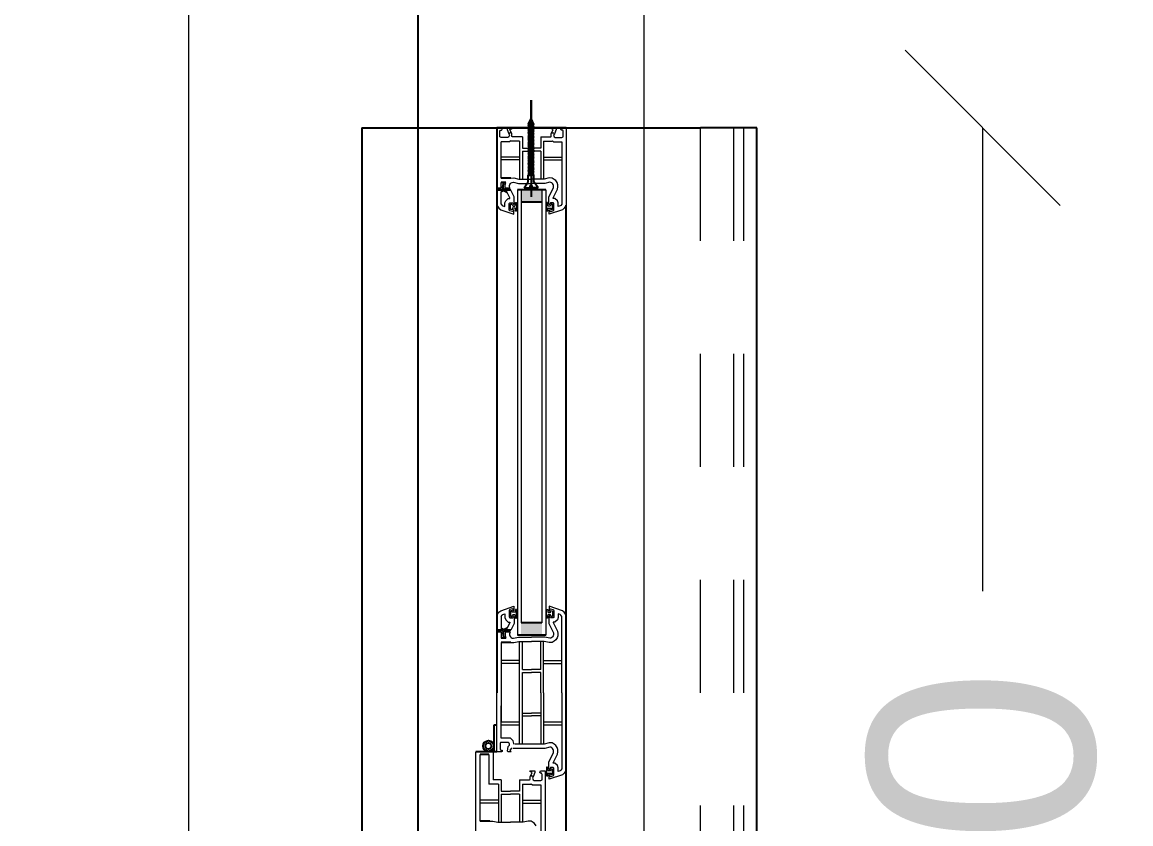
# Model space of a CAD drawing. Header units: metres. Extents: x -355 to 973, y -73 to 238.
# Drawn here: x -271.646 to -270.664, y 101.083 to 101.793 of the extents above; entities that cross this region are included whole.
import ezdxf

# ---------------------------------------------------------------- set-up
doc = ezdxf.new("R2010")
doc.units = ezdxf.units.M
doc.header["$LTSCALE"] = 3
doc.header["$MEASUREMENT"] = 0
for name, pattern in [('1', [30, 6, 6, 6, 6, 6]), ('202$0$HIDDEN', [0.375, 0.25, -0.125]), ('DASHED2', [0.375, 0.25, -0.125])]:
    doc.linetypes.add(name, pattern=pattern)
doc.layers.add('01B', color=10, linetype='Continuous')
doc.layers.add('5', color=2, linetype='Continuous')
doc.layers.add('05', color=21, linetype='Continuous', lineweight=5)
doc.layers.add('15', color=63, linetype='DASHED2', lineweight=15)
doc.styles.get("Standard").update_dxf_attribs({"font": 'arial.ttf'})
doc.dimstyles.new('ahmad', dxfattribs={"dimtxt": 0.2, "dimasz": 0.1375, "dimexe": 0, "dimexo": 0.0625, "dimgap": 0.09, "dimtad": 0, "dimzin": 0, "dimdsep": 46, "dimtxsty": 'Standard', "dimblk": 'OBLIQUE', "dimcen": 0.09, "dimclrd": 245, "dimclrt": 61, "dimadec": 0, "dimazin": 0, "dimtfac": 1, "dimtofl": 0, "dimtmove": 0, "dimatfit": 3, "dimldrblk": 'OBLIQUE', "dimfxl": 0, "dimfxlon": 1, "dimtolj": 1, "dimtzin": 0, "dimlwd": 13, "dimarcsym": 0})

# ---------------------------------------------------------------- blocks, each defined once
blk = doc.blocks.new('_Oblique')
at = {"color": 0, "linetype": 'ByBlock', "lineweight": -2}
blk.add_line((-0.5, -0.5), (0.5, 0.5), dxfattribs=at)
blk = doc.blocks.new('*D582')
at = {"color": 245, "lineweight": 13, "transparency": 16777216}
for p, q in [((-271.49791, 109.68613), (-271.49791, 104.40383)), ((-271.49791, 98.28613), (-271.49791, 103.56844))]:
    blk.add_line(p, q, dxfattribs=at)
at = {"layer": 'Defpoints', "color": 0, "transparency": 16777216}
for p in [(-271.29487, 109.68613), (-271.49791, 98.28613), (-271.29791, 98.28613)]:
    blk.add_point(p, dxfattribs=at)
at = {"color": 245, "lineweight": 13, "transparency": 16777216, "xscale": 0.1375, "yscale": 0.1375, "zscale": 0.1375}
for p, rotation in [((-271.49791, 109.68613), 90), ((-271.49791, 98.28613), 270)]:
    blk.add_blockref('_Oblique', p, dxfattribs=dict(at, rotation=rotation))
at = {"color": 61, "transparency": 16777216, "insert": (-271.49791, 103.98613), "char_height": 0.2, "attachment_point": 5, "rotation": 90}
blk.add_mtext('\\A1;11.40', dxfattribs=at)
blk = doc.blocks.new('DSSSS')
at = {"layer": '05'}
for p, q in [((152.76042, -221.38644), (152.76042, -221.38719)), ((152.76042, -221.38719), (152.76643, -221.38719)), ((152.76643, -221.38719), (152.76643, -221.38631))]:
    blk.add_line(p, q, dxfattribs=at)
blk.add_lwpolyline([(152.76643, -221.38631), (152.76455, -221.38631), (152.76455, -221.38402), (152.76573, -221.38402), (152.76544, -221.383), (152.76167, -221.383), (152.76167, -221.38381), (152.76226, -221.38407), (152.76299, -221.38465), (152.76299, -221.38592), (152.76191, -221.38644), (152.76042, -221.38644)], dxfattribs=at)
blk = doc.blocks.new('ddd')
at = {"layer": '01B'}
for points in [[(1655.82934, 1003.87048), (1655.81845, 1003.87048), (1655.81845, 1003.88895), (1655.82934, 1003.88895)], [(1656.20185, 1003.87048), (1656.21274, 1003.87048), (1656.21274, 1003.88895), (1656.20185, 1003.88895)]]:
    blk.add_hatch(color=143, dxfattribs=at).paths.add_polyline_path(points)
at = {"layer": '01B', "color": 32}
for p, q in [((1655.76366, 1004.07934), (1655.76366, 1004.02934)), ((1655.76366, 1003.72933), (1655.76366, 1004.02933))]:
    blk.add_line(p, q, dxfattribs=at)
at = {"layer": '01B', "color": 143}
for p, q in [((1655.76366, 1003.91038), (1655.76366, 1003.84905)), ((1657.19509, 1003.91038), (1655.83223, 1003.91038)), ((1655.81675, 1003.88545), (1655.81144, 1003.88187)), ((1655.81675, 1003.88545), (1655.81675, 1003.88026)), ((1655.81845, 1003.89228), (1655.81845, 1003.86716)), ((1655.82934, 1003.88895), (1655.82934, 1003.87048)), ((1656.20185, 1003.88895), (1656.20185, 1003.87048)), ((1656.21274, 1003.89228), (1656.21274, 1003.86716)), ((1655.78018, 1003.87933), (1655.73932, 1003.87933)), ((1655.73932, 1003.87933), (1655.82468, 1003.87933)), ((1655.76084, 1003.88187), (1655.75548, 1003.87933)), ((1655.76084, 1003.87679), (1655.75548, 1003.87933)), ((1655.76084, 1003.88187), (1655.75871, 1003.87933)), ((1655.76084, 1003.87679), (1655.75871, 1003.87933)), ((1655.76209, 1003.88187), (1655.75996, 1003.87933)), ((1655.76209, 1003.87679), (1655.75996, 1003.87933)), ((1655.76084, 1003.88187), (1655.76157, 1003.88126)), ((1655.76084, 1003.87679), (1655.76157, 1003.87741)), ((1655.76333, 1003.88187), (1655.7612, 1003.87933)), ((1655.76333, 1003.87679), (1655.7612, 1003.87933)), ((1655.76209, 1003.88187), (1655.76282, 1003.88126)), ((1655.76209, 1003.87679), (1655.76282, 1003.87741)), ((1655.76458, 1003.88187), (1655.76245, 1003.87933)), ((1655.76458, 1003.87679), (1655.76245, 1003.87933)), ((1655.76333, 1003.88187), (1655.76406, 1003.88126)), ((1655.76333, 1003.87679), (1655.76406, 1003.87741)), ((1655.76582, 1003.88187), (1655.7637, 1003.87933)), ((1655.76582, 1003.87679), (1655.7637, 1003.87933)), ((1655.76458, 1003.88187), (1655.76531, 1003.88126)), ((1655.76458, 1003.87679), (1655.76531, 1003.87741)), ((1655.76707, 1003.88187), (1655.76494, 1003.87933)), ((1655.76707, 1003.87679), (1655.76494, 1003.87933)), ((1655.76582, 1003.88187), (1655.76656, 1003.88126)), ((1655.76582, 1003.87679), (1655.76656, 1003.87741)), ((1655.76831, 1003.88187), (1655.76619, 1003.87933)), ((1655.76831, 1003.87679), (1655.76619, 1003.87933)), ((1655.76707, 1003.88187), (1655.7678, 1003.88126)), ((1655.76707, 1003.87679), (1655.7678, 1003.87741)), ((1655.76956, 1003.88187), (1655.76743, 1003.87933)), ((1655.76956, 1003.87679), (1655.76743, 1003.87933)), ((1655.76831, 1003.88187), (1655.76905, 1003.88126)), ((1655.76831, 1003.87679), (1655.76905, 1003.87741)), ((1655.77081, 1003.88187), (1655.76868, 1003.87933)), ((1655.77081, 1003.87679), (1655.76868, 1003.87933)), ((1655.76956, 1003.88187), (1655.77029, 1003.88126)), ((1655.76956, 1003.87679), (1655.77029, 1003.87741)), ((1655.77205, 1003.88187), (1655.76992, 1003.87933)), ((1655.77205, 1003.87679), (1655.76992, 1003.87933)), ((1655.77081, 1003.88187), (1655.77154, 1003.88126)), ((1655.77081, 1003.87679), (1655.77154, 1003.87741)), ((1655.7733, 1003.88187), (1655.77117, 1003.87933)), ((1655.7733, 1003.87679), (1655.77117, 1003.87933)), ((1655.77205, 1003.88187), (1655.77278, 1003.88126)), ((1655.77205, 1003.87679), (1655.77278, 1003.87741)), ((1655.77454, 1003.88187), (1655.77241, 1003.87933)), ((1655.77454, 1003.87679), (1655.77241, 1003.87933)), ((1655.7733, 1003.88187), (1655.77403, 1003.88126)), ((1655.7733, 1003.87679), (1655.77403, 1003.87741)), ((1655.77579, 1003.88187), (1655.77366, 1003.87933)), ((1655.77579, 1003.87679), (1655.77366, 1003.87933)), ((1655.77454, 1003.88187), (1655.77527, 1003.88126)), ((1655.77454, 1003.87679), (1655.77527, 1003.87741)), ((1655.77703, 1003.88187), (1655.77491, 1003.87933)), ((1655.77703, 1003.87679), (1655.77491, 1003.87933)), ((1655.77579, 1003.88187), (1655.77652, 1003.88126)), ((1655.77579, 1003.87679), (1655.77652, 1003.87741)), ((1655.77828, 1003.88187), (1655.77615, 1003.87933)), ((1655.77828, 1003.87679), (1655.77615, 1003.87933)), ((1655.77703, 1003.88187), (1655.77777, 1003.88126)), ((1655.77703, 1003.87679), (1655.77777, 1003.87741)), ((1655.77953, 1003.88187), (1655.7774, 1003.87933)), ((1655.77953, 1003.87679), (1655.7774, 1003.87933)), ((1655.77828, 1003.88187), (1655.77901, 1003.88126)), ((1655.77828, 1003.87679), (1655.77901, 1003.87741)), ((1655.78077, 1003.88187), (1655.77864, 1003.87933)), ((1655.78077, 1003.87679), (1655.77864, 1003.87933)), ((1655.77953, 1003.88187), (1655.78026, 1003.88126)), ((1655.77953, 1003.87679), (1655.78026, 1003.87741)), ((1655.78202, 1003.88187), (1655.77989, 1003.87933)), ((1655.78202, 1003.87679), (1655.77989, 1003.87933)), ((1655.78077, 1003.88187), (1655.7815, 1003.88126)), ((1655.78077, 1003.87679), (1655.7815, 1003.87741)), ((1655.78326, 1003.88187), (1655.78113, 1003.87933)), ((1655.78326, 1003.87679), (1655.78113, 1003.87933)), ((1655.78202, 1003.88187), (1655.78275, 1003.88126)), ((1655.78202, 1003.87679), (1655.78275, 1003.87741)), ((1655.78451, 1003.88187), (1655.78238, 1003.87933)), ((1655.78451, 1003.87679), (1655.78238, 1003.87933)), ((1655.78326, 1003.88187), (1655.78399, 1003.88126)), ((1655.78326, 1003.87679), (1655.78399, 1003.87741)), ((1655.78575, 1003.88187), (1655.78363, 1003.87933)), ((1655.78575, 1003.87679), (1655.78363, 1003.87933)), ((1655.78451, 1003.88187), (1655.78524, 1003.88126)), ((1655.78451, 1003.87679), (1655.78524, 1003.87741)), ((1655.787, 1003.88187), (1655.78487, 1003.87933)), ((1655.787, 1003.87679), (1655.78487, 1003.87933)), ((1655.78575, 1003.88187), (1655.78649, 1003.88126)), ((1655.78575, 1003.87679), (1655.78649, 1003.87741)), ((1655.78825, 1003.88187), (1655.78612, 1003.87933)), ((1655.78825, 1003.87679), (1655.78612, 1003.87933)), ((1655.787, 1003.88187), (1655.78773, 1003.88126)), ((1655.787, 1003.87679), (1655.78773, 1003.87741)), ((1655.78949, 1003.88187), (1655.78736, 1003.87933)), ((1655.78949, 1003.87679), (1655.78736, 1003.87933)), ((1655.78825, 1003.88187), (1655.78898, 1003.88126)), ((1655.78825, 1003.87679), (1655.78898, 1003.87741)), ((1655.79074, 1003.88187), (1655.78861, 1003.87933)), ((1655.79074, 1003.87679), (1655.78861, 1003.87933)), ((1655.78949, 1003.88187), (1655.79022, 1003.88126)), ((1655.78949, 1003.87679), (1655.79022, 1003.87741)), ((1655.79198, 1003.88187), (1655.78985, 1003.87933)), ((1655.79198, 1003.87679), (1655.78985, 1003.87933)), ((1655.79074, 1003.88187), (1655.79147, 1003.88126)), ((1655.79074, 1003.87679), (1655.79147, 1003.87741)), ((1655.79323, 1003.88187), (1655.7911, 1003.87933)), ((1655.79323, 1003.87679), (1655.7911, 1003.87933)), ((1655.79198, 1003.88187), (1655.79271, 1003.88126)), ((1655.79198, 1003.87679), (1655.79271, 1003.87741)), ((1655.79447, 1003.88187), (1655.79235, 1003.87933)), ((1655.79447, 1003.87679), (1655.79235, 1003.87933)), ((1655.79323, 1003.88187), (1655.79396, 1003.88126)), ((1655.79323, 1003.87679), (1655.79396, 1003.87741)), ((1655.79572, 1003.88187), (1655.79359, 1003.87933)), ((1655.79572, 1003.87679), (1655.79359, 1003.87933)), ((1655.79447, 1003.88187), (1655.79521, 1003.88126)), ((1655.79447, 1003.87679), (1655.79521, 1003.87741)), ((1655.79697, 1003.88187), (1655.79484, 1003.87933)), ((1655.79697, 1003.87679), (1655.79484, 1003.87933)), ((1655.79572, 1003.88187), (1655.79645, 1003.88126)), ((1655.79572, 1003.87679), (1655.79645, 1003.87741)), ((1655.79821, 1003.88187), (1655.79608, 1003.87933)), ((1655.79821, 1003.87679), (1655.79608, 1003.87933)), ((1655.79697, 1003.88187), (1655.7977, 1003.88126)), ((1655.79697, 1003.87679), (1655.7977, 1003.87741)), ((1655.79946, 1003.88187), (1655.79733, 1003.87933)), ((1655.79946, 1003.87679), (1655.79733, 1003.87933)), ((1655.79821, 1003.88187), (1655.79894, 1003.88126)), ((1655.79821, 1003.87679), (1655.79894, 1003.87741)), ((1655.8007, 1003.88187), (1655.79857, 1003.87933)), ((1655.8007, 1003.87679), (1655.79857, 1003.87933)), ((1655.79946, 1003.88187), (1655.80019, 1003.88126)), ((1655.79946, 1003.87679), (1655.80019, 1003.87741)), ((1655.80195, 1003.88187), (1655.79982, 1003.87933)), ((1655.80195, 1003.87679), (1655.79982, 1003.87933)), ((1655.8007, 1003.88187), (1655.80143, 1003.88126)), ((1655.8007, 1003.87679), (1655.80143, 1003.87741)), ((1655.80319, 1003.88187), (1655.80107, 1003.87933)), ((1655.80319, 1003.87679), (1655.80107, 1003.87933)), ((1655.80195, 1003.88187), (1655.80268, 1003.88126)), ((1655.80195, 1003.87679), (1655.80268, 1003.87741)), ((1655.80444, 1003.88187), (1655.80231, 1003.87933)), ((1655.80444, 1003.87679), (1655.80231, 1003.87933)), ((1655.80319, 1003.88187), (1655.80393, 1003.88126)), ((1655.80319, 1003.87679), (1655.80393, 1003.87741)), ((1655.80569, 1003.88187), (1655.80356, 1003.87933)), ((1655.80569, 1003.87679), (1655.80356, 1003.87933)), ((1655.80444, 1003.88187), (1655.80517, 1003.88126)), ((1655.80444, 1003.87679), (1655.80517, 1003.87741)), ((1655.81144, 1003.88187), (1655.80569, 1003.88187)), ((1655.80569, 1003.88187), (1655.80569, 1003.87933)), ((1655.80569, 1003.87679), (1655.80569, 1003.87933)), ((1655.81144, 1003.87679), (1655.80569, 1003.87679)), ((1655.81675, 1003.87321), (1655.81144, 1003.87679)), ((1655.81675, 1003.88026), (1655.81468, 1003.88026)), ((1655.81468, 1003.88026), (1655.81468, 1003.87933)), ((1655.81468, 1003.8784), (1655.81468, 1003.87933)), ((1655.81675, 1003.8784), (1655.81468, 1003.8784)), ((1655.81675, 1003.87321), (1655.81675, 1003.8784)), ((1655.80815, 1003.8614), (1655.80815, 1003.85288)), ((1655.81193, 1003.85709), (1655.81193, 1003.85288)), ((1655.81233, 1003.85554), (1655.81215, 1003.85493)), ((1655.81743, 1003.86072), (1655.81743, 1003.85662)), ((1655.81894, 1003.8572), (1655.81783, 1003.85507)), ((1655.81894, 1003.86145), (1655.81894, 1003.8572)), ((1655.82087, 1003.85814), (1655.81927, 1003.85506)), ((1656.20645, 1003.85814), (1656.20806, 1003.85506)), ((1656.20838, 1003.86145), (1656.20838, 1003.8572)), ((1656.20838, 1003.8572), (1656.20949, 1003.85507)), ((1656.20989, 1003.86072), (1656.20989, 1003.85662)), ((1656.21499, 1003.85554), (1656.21517, 1003.85493)), ((1656.21539, 1003.85709), (1656.21539, 1003.85288)), ((1656.21917, 1003.8614), (1656.21917, 1003.85288)), ((1655.76366, 1003.84905), (1656.26366, 1003.84905)), ((1655.81743, 1003.85288), (1655.81743, 1003.84905)), ((1655.81813, 1003.85448), (1655.81894, 1003.85288)), ((1655.81894, 1003.85288), (1655.81894, 1003.84905)), ((1655.81927, 1003.85506), (1655.82037, 1003.85288)), ((1656.20806, 1003.85506), (1656.20695, 1003.85288)), ((1656.20919, 1003.85448), (1656.20838, 1003.85288)), ((1656.20838, 1003.85288), (1656.20838, 1003.84905)), ((1656.20989, 1003.85288), (1656.20989, 1003.84905)), ((1656.29208, 1003.84665), (1656.29208, 1003.84905)), ((1656.3159, 1003.84665), (1656.29208, 1003.84665)), ((1656.3159, 1003.84905), (1656.3159, 1003.84665)), ((1656.3159, 1003.84562), (1656.3159, 1003.83038)), ((1656.31845, 1003.8418), (1656.31845, 1003.8342)), ((1656.37737, 1003.84273), (1656.37737, 1003.8342))]:
    blk.add_line(p, q, dxfattribs=at)
for radius in [0.00477, 0.00274]:
    blk.add_circle((1656.31086, 1003.84156), radius, dxfattribs=at)
at = {"layer": '05', "color": 143}
for p, q in [((1655.76366, 1003.90637), (1655.76366, 1003.91038)), ((1655.76505, 1003.90573), (1655.76366, 1003.90637)), ((1655.76563, 1003.90628), (1655.76505, 1003.90573)), ((1655.76675, 1003.90781), (1655.76563, 1003.90734)), ((1655.76563, 1003.90734), (1655.76563, 1003.90628)), ((1655.77105, 1003.90781), (1655.76675, 1003.90781)), ((1655.77165, 1003.90769), (1655.77105, 1003.90781)), ((1655.7722, 1003.90666), (1655.77165, 1003.90769)), ((1655.7722, 1003.90057), (1655.7722, 1003.90666)), ((1655.77602, 1003.8993), (1655.77602, 1003.90655)), ((1655.77602, 1003.90655), (1655.83113, 1003.90655)), ((1655.78959, 1003.89036), (1655.78959, 1003.90655)), ((1655.79214, 1003.89036), (1655.79214, 1003.90655)), ((1655.83113, 1003.90655), (1655.83233, 1003.9058)), ((1655.83233, 1003.9058), (1655.83282, 1003.90517)), ((1655.83282, 1003.90517), (1655.83343, 1003.90334)), ((1656.1945, 1003.90517), (1656.1939, 1003.90334)), ((1656.19499, 1003.9058), (1656.1945, 1003.90517)), ((1656.19619, 1003.90655), (1656.19499, 1003.9058)), ((1656.26366, 1003.90655), (1656.19619, 1003.90655)), ((1656.23518, 1003.89036), (1656.23518, 1003.90655)), ((1656.23774, 1003.89036), (1656.23774, 1003.90655)), ((1656.26366, 1003.91038), (1656.33223, 1003.91038)), ((1656.26366, 1003.90655), (1656.33113, 1003.90655)), ((1656.28959, 1003.89036), (1656.28959, 1003.90655)), ((1656.29214, 1003.89036), (1656.29214, 1003.90655)), ((1656.33113, 1003.90655), (1656.33233, 1003.9058)), ((1656.33223, 1003.91038), (1656.33493, 1003.90869)), ((1656.33233, 1003.9058), (1656.33282, 1003.90517)), ((1656.33282, 1003.90517), (1656.33343, 1003.90334)), ((1656.33493, 1003.90869), (1656.33625, 1003.90701)), ((1656.33625, 1003.90701), (1656.34012, 1003.8953)), ((1655.76366, 1003.9013), (1655.76505, 1003.90144)), ((1655.76366, 1003.89718), (1655.76366, 1003.9013)), ((1655.76403, 1003.89698), (1655.76366, 1003.89718)), ((1655.76462, 1003.89714), (1655.76403, 1003.89698)), ((1655.76473, 1003.89838), (1655.76462, 1003.89714)), ((1655.76516, 1003.89887), (1655.76473, 1003.89838)), ((1655.76505, 1003.90144), (1655.7689, 1003.89994)), ((1655.76888, 1003.89705), (1655.76516, 1003.89887)), ((1655.76873, 1003.89855), (1655.76783, 1003.89899)), ((1655.76783, 1003.89899), (1655.76833, 1003.89879)), ((1655.76833, 1003.89879), (1655.76873, 1003.89855)), ((1655.77012, 1003.8971), (1655.76888, 1003.89705)), ((1655.7689, 1003.89994), (1655.7702, 1003.89914)), ((1655.77122, 1003.89712), (1655.77012, 1003.8971)), ((1655.7702, 1003.89914), (1655.77154, 1003.89969)), ((1655.77154, 1003.89667), (1655.77122, 1003.89712)), ((1655.77154, 1003.89969), (1655.7722, 1003.90057)), ((1655.77154, 1003.88781), (1655.77154, 1003.89667)), ((1655.77518, 1003.89817), (1655.77602, 1003.8993)), ((1655.77537, 1003.89791), (1655.77518, 1003.89817)), ((1655.77537, 1003.89036), (1655.77537, 1003.89791)), ((1655.80815, 1003.89803), (1655.80807, 1003.89543)), ((1655.80807, 1003.89543), (1655.80909, 1003.89097)), ((1655.80932, 1003.89985), (1655.80815, 1003.89803)), ((1655.81032, 1003.90113), (1655.80932, 1003.89985)), ((1655.81216, 1003.90241), (1655.81032, 1003.90113)), ((1655.814, 1003.90296), (1655.81216, 1003.90241)), ((1655.81602, 1003.90313), (1655.814, 1003.90296)), ((1655.81805, 1003.90267), (1655.81602, 1003.90313)), ((1655.82566, 1003.89896), (1655.81805, 1003.90267)), ((1655.82612, 1003.89896), (1655.82566, 1003.89896)), ((1655.82816, 1003.90258), (1655.82612, 1003.90048)), ((1655.82612, 1003.90048), (1655.82612, 1003.89896)), ((1655.83007, 1003.90334), (1655.82816, 1003.90258)), ((1655.83343, 1003.90334), (1655.83007, 1003.90334)), ((1656.1939, 1003.90334), (1656.19725, 1003.90334)), ((1656.19725, 1003.90334), (1656.19916, 1003.90258)), ((1656.19916, 1003.90258), (1656.2012, 1003.90048)), ((1656.2012, 1003.90048), (1656.2012, 1003.89896)), ((1656.2012, 1003.89896), (1656.20166, 1003.89896)), ((1656.20166, 1003.89896), (1656.20927, 1003.90267)), ((1656.20927, 1003.90267), (1656.21131, 1003.90313)), ((1656.21131, 1003.90313), (1656.21332, 1003.90296)), ((1656.21332, 1003.90296), (1656.21516, 1003.90241)), ((1656.21516, 1003.90241), (1656.217, 1003.90113)), ((1656.217, 1003.90113), (1656.218, 1003.89985)), ((1656.218, 1003.89985), (1656.21917, 1003.89803)), ((1656.21925, 1003.89543), (1656.21823, 1003.89097)), ((1656.21917, 1003.89803), (1656.21925, 1003.89543)), ((1656.30815, 1003.89803), (1656.30807, 1003.89543)), ((1656.30807, 1003.89543), (1656.30909, 1003.89097)), ((1656.30932, 1003.89985), (1656.30815, 1003.89803)), ((1656.31032, 1003.90113), (1656.30932, 1003.89985)), ((1656.31216, 1003.90241), (1656.31032, 1003.90113)), ((1656.31194, 1003.89686), (1656.31191, 1003.89581)), ((1656.31191, 1003.89581), (1656.31292, 1003.8914)), ((1656.31244, 1003.89763), (1656.31194, 1003.89686)), ((1656.314, 1003.90296), (1656.31216, 1003.90241)), ((1656.31298, 1003.89832), (1656.31244, 1003.89763)), ((1656.31384, 1003.89892), (1656.31298, 1003.89832)), ((1656.31472, 1003.89918), (1656.31384, 1003.89892)), ((1656.31602, 1003.90313), (1656.314, 1003.90296)), ((1656.31575, 1003.89927), (1656.31472, 1003.89918)), ((1656.31677, 1003.89904), (1656.31575, 1003.89927)), ((1656.31805, 1003.90267), (1656.31602, 1003.90313)), ((1656.32478, 1003.89513), (1656.31677, 1003.89904)), ((1656.32566, 1003.89896), (1656.31805, 1003.90267)), ((1656.33124, 1003.89513), (1656.32478, 1003.89513)), ((1656.32612, 1003.89896), (1656.32566, 1003.89896)), ((1656.32816, 1003.90258), (1656.32612, 1003.90048)), ((1656.32612, 1003.90048), (1656.32612, 1003.89896)), ((1656.33007, 1003.90334), (1656.32816, 1003.90258)), ((1656.33034, 1003.89933), (1656.32995, 1003.89893)), ((1656.32995, 1003.89893), (1656.32995, 1003.89638)), ((1656.32995, 1003.89638), (1656.33131, 1003.89578)), ((1656.33343, 1003.90334), (1656.33007, 1003.90334)), ((1656.3308, 1003.89952), (1656.33034, 1003.89933)), ((1656.33648, 1003.89952), (1656.3308, 1003.89952)), ((1656.33163, 1003.89532), (1656.33124, 1003.89513)), ((1656.33131, 1003.89578), (1656.33163, 1003.89552)), ((1656.33163, 1003.89552), (1656.33163, 1003.89532)), ((1656.33618, 1003.8953), (1656.33618, 1003.89566)), ((1656.33618, 1003.89566), (1656.33689, 1003.89566)), ((1656.34012, 1003.8953), (1656.33618, 1003.8953)), ((1656.33686, 1003.89925), (1656.33648, 1003.89952)), ((1656.33717, 1003.89889), (1656.33686, 1003.89925)), ((1656.33689, 1003.89566), (1656.33746, 1003.89578)), ((1656.33782, 1003.89665), (1656.33717, 1003.89889)), ((1656.33746, 1003.89578), (1656.33772, 1003.89622)), ((1656.33772, 1003.89622), (1656.33782, 1003.89665)), ((1655.77154, 1003.88781), (1655.78166, 1003.88781)), ((1655.77537, 1003.89036), (1655.80909, 1003.89036)), ((1655.78166, 1003.88781), (1655.78166, 1003.87972)), ((1655.78421, 1003.88781), (1655.80909, 1003.88781)), ((1655.78421, 1003.88781), (1655.78421, 1003.87972)), ((1655.80909, 1003.89097), (1655.80909, 1003.88407)), ((1656.21823, 1003.89097), (1656.21823, 1003.88407)), ((1656.26366, 1003.89036), (1656.21823, 1003.89036)), ((1656.24311, 1003.88781), (1656.21823, 1003.88781)), ((1656.24311, 1003.88781), (1656.24311, 1003.87972)), ((1656.26366, 1003.88781), (1656.24566, 1003.88781)), ((1656.24566, 1003.88781), (1656.24566, 1003.87972)), ((1656.26366, 1003.89036), (1656.30909, 1003.89036)), ((1656.26366, 1003.88781), (1656.30909, 1003.88781)), ((1656.28166, 1003.88781), (1656.28166, 1003.87972)), ((1656.28421, 1003.88781), (1656.28421, 1003.87972)), ((1656.30909, 1003.89097), (1656.30909, 1003.8833)), ((1656.31292, 1003.8914), (1656.31292, 1003.8833)), ((1656.32964, 1003.89386), (1656.32964, 1003.8929)), ((1656.32964, 1003.8929), (1656.3373, 1003.8929)), ((1656.3373, 1003.8929), (1656.3373, 1003.89402)), ((1656.35881, 1003.87169), (1656.35881, 1003.88788)), ((1656.36136, 1003.87169), (1656.36136, 1003.88788)), ((1655.78166, 1003.87162), (1655.78166, 1003.87972)), ((1655.78421, 1003.87162), (1655.78421, 1003.87972)), ((1655.80909, 1003.88407), (1655.80909, 1003.87972)), ((1655.80909, 1003.87536), (1655.80909, 1003.87972)), ((1655.80909, 1003.86847), (1655.80909, 1003.87536)), ((1655.81292, 1003.87536), (1655.81292, 1003.87972)), ((1655.81292, 1003.86804), (1655.81292, 1003.87536)), ((1656.2144, 1003.87536), (1656.2144, 1003.87972)), ((1656.2144, 1003.86804), (1656.2144, 1003.87536)), ((1656.21823, 1003.88407), (1656.21823, 1003.87972)), ((1656.21823, 1003.87536), (1656.21823, 1003.87972)), ((1656.21823, 1003.86847), (1656.21823, 1003.87536)), ((1656.24311, 1003.87162), (1656.24311, 1003.87972)), ((1656.24566, 1003.87162), (1656.24566, 1003.87972)), ((1656.28166, 1003.87162), (1656.28166, 1003.87972)), ((1656.28421, 1003.87162), (1656.28421, 1003.87972)), ((1656.30909, 1003.8833), (1656.30909, 1003.86497)), ((1656.31292, 1003.8833), (1656.31292, 1003.86319)), ((1655.77154, 1003.87162), (1655.78166, 1003.87162)), ((1655.77154, 1003.87162), (1655.77154, 1003.86276)), ((1655.77537, 1003.86907), (1655.80909, 1003.86907)), ((1655.77537, 1003.86907), (1655.77537, 1003.86152)), ((1655.78421, 1003.87162), (1655.80909, 1003.87162)), ((1655.78959, 1003.86907), (1655.78959, 1003.85288)), ((1655.79214, 1003.86907), (1655.79214, 1003.85288)), ((1655.80807, 1003.864), (1655.80909, 1003.86847)), ((1655.81191, 1003.86363), (1655.81292, 1003.86804)), ((1655.82964, 1003.86557), (1655.82964, 1003.86653)), ((1655.82964, 1003.86653), (1655.8373, 1003.86653)), ((1655.8373, 1003.86653), (1655.8373, 1003.86541)), ((1656.19769, 1003.86653), (1656.19003, 1003.86653)), ((1656.19003, 1003.86653), (1656.19003, 1003.86541)), ((1656.19769, 1003.86557), (1656.19769, 1003.86653)), ((1656.21541, 1003.86363), (1656.2144, 1003.86804)), ((1656.24311, 1003.87162), (1656.21823, 1003.87162)), ((1656.30909, 1003.86907), (1656.21823, 1003.86907)), ((1656.21925, 1003.864), (1656.21823, 1003.86847)), ((1656.23518, 1003.86907), (1656.23518, 1003.85288)), ((1656.23774, 1003.86907), (1656.23774, 1003.85288)), ((1656.30909, 1003.87162), (1656.24566, 1003.87162)), ((1656.28959, 1003.85288), (1656.28959, 1003.86907)), ((1656.29214, 1003.85288), (1656.29214, 1003.86907)), ((1656.34076, 1003.86913), (1656.35088, 1003.86913)), ((1656.34459, 1003.87169), (1656.37831, 1003.87169)), ((1656.35088, 1003.86913), (1656.35088, 1003.86104)), ((1656.35343, 1003.86913), (1656.37831, 1003.86913)), ((1656.35343, 1003.86913), (1656.35343, 1003.86104)), ((1655.76403, 1003.86245), (1655.76366, 1003.86226)), ((1655.76366, 1003.86226), (1655.76366, 1003.85813)), ((1655.76366, 1003.85813), (1655.76505, 1003.85799)), ((1655.76462, 1003.86229), (1655.76403, 1003.86245)), ((1655.76473, 1003.86105), (1655.76462, 1003.86229)), ((1655.76516, 1003.86056), (1655.76473, 1003.86105)), ((1655.76505, 1003.85799), (1655.7689, 1003.85949)), ((1655.76888, 1003.86238), (1655.76516, 1003.86056)), ((1655.76873, 1003.86088), (1655.76783, 1003.86044)), ((1655.76783, 1003.86044), (1655.76833, 1003.86064)), ((1655.76833, 1003.86064), (1655.76873, 1003.86088)), ((1655.77012, 1003.86233), (1655.76888, 1003.86238)), ((1655.7689, 1003.85949), (1655.7702, 1003.86029)), ((1655.77122, 1003.86231), (1655.77012, 1003.86233)), ((1655.7702, 1003.86029), (1655.77154, 1003.85974)), ((1655.77154, 1003.86276), (1655.77122, 1003.86231)), ((1655.77154, 1003.85974), (1655.7722, 1003.85886)), ((1655.7722, 1003.85886), (1655.7722, 1003.85277)), ((1655.77537, 1003.86152), (1655.77518, 1003.86126)), ((1655.77518, 1003.86126), (1655.77602, 1003.86013)), ((1655.77602, 1003.86013), (1655.77602, 1003.85288)), ((1655.80815, 1003.8614), (1655.80807, 1003.864)), ((1655.81194, 1003.86257), (1655.81191, 1003.86363)), ((1655.814, 1003.85647), (1655.81193, 1003.85709)), ((1655.81244, 1003.8618), (1655.81194, 1003.86257)), ((1655.81441, 1003.85492), (1655.81233, 1003.85554)), ((1655.81298, 1003.86111), (1655.81244, 1003.8618)), ((1655.81384, 1003.86051), (1655.81298, 1003.86111)), ((1655.81472, 1003.86025), (1655.81384, 1003.86051)), ((1655.81602, 1003.8563), (1655.814, 1003.85647)), ((1655.81575, 1003.86016), (1655.81472, 1003.86025)), ((1655.81677, 1003.8604), (1655.81575, 1003.86016)), ((1655.81743, 1003.85662), (1655.81602, 1003.8563)), ((1655.81743, 1003.86072), (1655.81677, 1003.8604)), ((1655.82478, 1003.8643), (1655.81894, 1003.86145)), ((1655.82566, 1003.86047), (1655.82087, 1003.85814)), ((1655.83124, 1003.8643), (1655.82478, 1003.8643)), ((1655.82612, 1003.86047), (1655.82566, 1003.86047)), ((1655.82612, 1003.85896), (1655.82612, 1003.86047)), ((1655.82816, 1003.85685), (1655.82612, 1003.85896)), ((1655.83007, 1003.85609), (1655.82816, 1003.85685)), ((1655.82995, 1003.86305), (1655.83131, 1003.86365)), ((1655.82995, 1003.86051), (1655.82995, 1003.86305)), ((1655.83034, 1003.8601), (1655.82995, 1003.86051)), ((1655.83343, 1003.85609), (1655.83007, 1003.85609)), ((1655.8308, 1003.85991), (1655.83034, 1003.8601)), ((1655.83648, 1003.85991), (1655.8308, 1003.85991)), ((1655.83163, 1003.86411), (1655.83124, 1003.8643)), ((1655.83131, 1003.86365), (1655.83163, 1003.86391)), ((1655.83163, 1003.86391), (1655.83163, 1003.86411)), ((1655.83282, 1003.85426), (1655.83343, 1003.85609)), ((1655.84012, 1003.86414), (1655.83618, 1003.86414)), ((1655.83618, 1003.86414), (1655.83618, 1003.86377)), ((1655.83618, 1003.86377), (1655.83689, 1003.86377)), ((1655.83625, 1003.85243), (1655.84012, 1003.86414)), ((1655.83686, 1003.86018), (1655.83648, 1003.85991)), ((1655.83717, 1003.86054), (1655.83686, 1003.86018)), ((1655.83689, 1003.86377), (1655.83746, 1003.86365)), ((1655.83782, 1003.86278), (1655.83717, 1003.86054)), ((1655.83746, 1003.86365), (1655.83772, 1003.86321)), ((1655.83772, 1003.86321), (1655.83782, 1003.86278)), ((1656.19108, 1003.85243), (1656.18721, 1003.86414)), ((1656.18721, 1003.86414), (1656.19114, 1003.86414)), ((1656.1896, 1003.86321), (1656.1895, 1003.86278)), ((1656.1895, 1003.86278), (1656.19015, 1003.86054)), ((1656.18986, 1003.86365), (1656.1896, 1003.86321)), ((1656.19043, 1003.86377), (1656.18986, 1003.86365)), ((1656.19015, 1003.86054), (1656.19046, 1003.86018)), ((1656.19114, 1003.86377), (1656.19043, 1003.86377)), ((1656.19046, 1003.86018), (1656.19084, 1003.85991)), ((1656.19084, 1003.85991), (1656.19652, 1003.85991)), ((1656.19114, 1003.86414), (1656.19114, 1003.86377)), ((1656.1945, 1003.85426), (1656.1939, 1003.85609)), ((1656.1939, 1003.85609), (1656.19725, 1003.85609)), ((1656.19569, 1003.86411), (1656.19608, 1003.8643)), ((1656.19569, 1003.86391), (1656.19569, 1003.86411)), ((1656.19601, 1003.86365), (1656.19569, 1003.86391)), ((1656.19738, 1003.86305), (1656.19601, 1003.86365)), ((1656.19608, 1003.8643), (1656.20254, 1003.8643)), ((1656.19652, 1003.85991), (1656.19698, 1003.8601)), ((1656.19698, 1003.8601), (1656.19738, 1003.86051)), ((1656.19725, 1003.85609), (1656.19916, 1003.85685)), ((1656.19738, 1003.86051), (1656.19738, 1003.86305)), ((1656.19916, 1003.85685), (1656.2012, 1003.85896)), ((1656.2012, 1003.85896), (1656.2012, 1003.86047)), ((1656.2012, 1003.86047), (1656.20166, 1003.86047)), ((1656.20166, 1003.86047), (1656.20645, 1003.85814)), ((1656.20254, 1003.8643), (1656.20838, 1003.86145)), ((1656.20989, 1003.86072), (1656.21055, 1003.8604)), ((1656.20989, 1003.85662), (1656.21131, 1003.8563)), ((1656.21055, 1003.8604), (1656.21158, 1003.86016)), ((1656.21131, 1003.8563), (1656.21332, 1003.85647)), ((1656.21158, 1003.86016), (1656.2126, 1003.86025)), ((1656.2126, 1003.86025), (1656.21348, 1003.86051)), ((1656.21291, 1003.85492), (1656.21499, 1003.85554)), ((1656.21332, 1003.85647), (1656.21539, 1003.85709)), ((1656.21348, 1003.86051), (1656.21434, 1003.86111)), ((1656.21434, 1003.86111), (1656.21488, 1003.8618)), ((1656.21488, 1003.8618), (1656.21538, 1003.86257)), ((1656.21538, 1003.86257), (1656.21541, 1003.86363)), ((1656.21917, 1003.8614), (1656.21925, 1003.864)), ((1656.30636, 1003.86346), (1656.30381, 1003.86114)), ((1656.30381, 1003.86114), (1656.30381, 1003.85288)), ((1656.30874, 1003.86411), (1656.30636, 1003.86346)), ((1656.30826, 1003.86001), (1656.30763, 1003.85944)), ((1656.30763, 1003.85944), (1656.30763, 1003.85282)), ((1656.30925, 1003.86028), (1656.30826, 1003.86001)), ((1656.30909, 1003.86411), (1656.30874, 1003.86411)), ((1656.31024, 1003.86028), (1656.30925, 1003.86028)), ((1656.31137, 1003.85896), (1656.31024, 1003.86028)), ((1656.31538, 1003.85828), (1656.31137, 1003.85896)), ((1656.31292, 1003.86233), (1656.31319, 1003.86164)), ((1656.31319, 1003.86164), (1656.31385, 1003.86106)), ((1656.31385, 1003.86106), (1656.31459, 1003.86059)), ((1656.31459, 1003.86059), (1656.31544, 1003.86119)), ((1656.316, 1003.85871), (1656.31538, 1003.85828)), ((1656.31544, 1003.86119), (1656.316, 1003.86156)), ((1656.316, 1003.86156), (1656.316, 1003.85871)), ((1656.35088, 1003.85295), (1656.35088, 1003.86104)), ((1656.35343, 1003.85295), (1656.35343, 1003.86104)), ((1656.37831, 1003.85669), (1656.37831, 1003.86104)), ((1656.37831, 1003.84979), (1656.37831, 1003.85669)), ((1655.76505, 1003.8537), (1655.76366, 1003.85306)), ((1655.76366, 1003.85306), (1655.76366, 1003.84905)), ((1655.81743, 1003.84905), (1655.76366, 1003.84905)), ((1655.76563, 1003.85315), (1655.76505, 1003.8537)), ((1655.76563, 1003.85209), (1655.76563, 1003.85315)), ((1655.76675, 1003.85162), (1655.76563, 1003.85209)), ((1655.77105, 1003.85162), (1655.76675, 1003.85162)), ((1655.77165, 1003.85174), (1655.77105, 1003.85162)), ((1655.7722, 1003.85277), (1655.77165, 1003.85174)), ((1655.80815, 1003.85288), (1655.77602, 1003.85288)), ((1655.81743, 1003.85288), (1655.81193, 1003.85288)), ((1655.81429, 1003.85429), (1655.81215, 1003.85493)), ((1655.81647, 1003.85411), (1655.81429, 1003.85429)), ((1655.81642, 1003.85475), (1655.81441, 1003.85492)), ((1655.81783, 1003.85507), (1655.81642, 1003.85475)), ((1655.81813, 1003.85448), (1655.81647, 1003.85411)), ((1655.83223, 1003.84905), (1655.81894, 1003.84905)), ((1655.83113, 1003.85288), (1655.82037, 1003.85288)), ((1655.83113, 1003.85288), (1655.83233, 1003.85363)), ((1655.83223, 1003.84905), (1655.83493, 1003.85075)), ((1655.83233, 1003.85363), (1655.83282, 1003.85426)), ((1655.83493, 1003.85075), (1655.83625, 1003.85243)), ((1656.19239, 1003.85075), (1656.19108, 1003.85243)), ((1656.19509, 1003.84905), (1656.19239, 1003.85075)), ((1656.19499, 1003.85363), (1656.1945, 1003.85426)), ((1656.19619, 1003.85288), (1656.19499, 1003.85363)), ((1656.19509, 1003.84905), (1656.20838, 1003.84905)), ((1656.19619, 1003.85288), (1656.20695, 1003.85288)), ((1656.20919, 1003.85448), (1656.21086, 1003.85411)), ((1656.20949, 1003.85507), (1656.2109, 1003.85475)), ((1656.20989, 1003.85288), (1656.21539, 1003.85288)), ((1656.20989, 1003.84905), (1656.26366, 1003.84905)), ((1656.21086, 1003.85411), (1656.21303, 1003.85429)), ((1656.2109, 1003.85475), (1656.21291, 1003.85492)), ((1656.21303, 1003.85429), (1656.21517, 1003.85493)), ((1656.21917, 1003.85288), (1656.28959, 1003.85288)), ((1656.3159, 1003.84905), (1656.26366, 1003.84905)), ((1656.30381, 1003.85288), (1656.27537, 1003.85288)), ((1656.30763, 1003.85282), (1656.30786, 1003.85222)), ((1656.30786, 1003.85222), (1656.30834, 1003.85185)), ((1656.30834, 1003.85185), (1656.31379, 1003.85185)), ((1656.31379, 1003.85185), (1656.31422, 1003.85208)), ((1656.31422, 1003.85208), (1656.31439, 1003.85264)), ((1656.31439, 1003.85326), (1656.31468, 1003.85358)), ((1656.31439, 1003.85264), (1656.31439, 1003.85326)), ((1656.31468, 1003.85358), (1656.31565, 1003.85358)), ((1656.31565, 1003.85358), (1656.3159, 1003.85322)), ((1656.3159, 1003.85322), (1656.3159, 1003.84905)), ((1656.3159, 1003.84562), (1656.34076, 1003.84562)), ((1656.34076, 1003.85295), (1656.34076, 1003.84562)), ((1656.34076, 1003.85295), (1656.35088, 1003.85295)), ((1656.34459, 1003.8504), (1656.34459, 1003.8418)), ((1656.34459, 1003.8504), (1656.37831, 1003.8504)), ((1656.35343, 1003.85295), (1656.37831, 1003.85295)), ((1656.35881, 1003.8504), (1656.35881, 1003.8342)), ((1656.36136, 1003.8504), (1656.36136, 1003.8342)), ((1656.3773, 1003.84533), (1656.37831, 1003.84979)), ((1656.31845, 1003.8418), (1656.34459, 1003.8418)), ((1656.37737, 1003.84273), (1656.3773, 1003.84533)), ((1656.38665, 1003.83038), (1656.3159, 1003.83038)), ((1656.37737, 1003.8342), (1656.31845, 1003.8342))]:
    blk.add_line(p, q, dxfattribs=at)
at = {"layer": '05', "color": 107}
for p, q in [((1655.81845, 1003.89228), (1656.21274, 1003.89228)), ((1655.81845, 1003.88895), (1656.20185, 1003.88895)), ((1655.81845, 1003.87048), (1656.20185, 1003.87048)), ((1655.81845, 1003.86716), (1656.21274, 1003.86716))]:
    blk.add_line(p, q, dxfattribs=at)
at = {"layer": '05', "color": 143}
for points in [[(1655.76366, 1003.91038), (1655.83223, 1003.91038), (1655.83493, 1003.90869), (1655.83625, 1003.90701), (1655.84012, 1003.8953), (1655.83618, 1003.8953), (1655.83618, 1003.89566), (1655.83689, 1003.89566), (1655.83746, 1003.89578), (1655.83772, 1003.89622), (1655.83782, 1003.89665), (1655.83717, 1003.89889), (1655.83686, 1003.89925), (1655.83648, 1003.89952), (1655.8308, 1003.89952), (1655.83034, 1003.89933), (1655.82995, 1003.89893), (1655.82995, 1003.89638), (1655.83131, 1003.89578), (1655.83163, 1003.89552), (1655.83163, 1003.89532), (1655.83124, 1003.89513), (1655.82478, 1003.89513), (1655.81677, 1003.89904), (1655.81575, 1003.89927), (1655.81472, 1003.89918), (1655.81384, 1003.89892), (1655.81298, 1003.89832), (1655.81244, 1003.89763), (1655.81194, 1003.89686), (1655.81191, 1003.89581), (1655.81292, 1003.8914), (1655.81292, 1003.88407), (1655.81292, 1003.87972)], [(1656.26366, 1003.91038), (1656.19509, 1003.91038), (1656.19239, 1003.90869), (1656.19108, 1003.90701), (1656.18721, 1003.8953), (1656.19114, 1003.8953), (1656.19114, 1003.89566), (1656.19043, 1003.89566), (1656.18986, 1003.89578), (1656.1896, 1003.89622), (1656.1895, 1003.89665), (1656.19015, 1003.89889), (1656.19046, 1003.89925), (1656.19084, 1003.89952), (1656.19652, 1003.89952), (1656.19698, 1003.89933), (1656.19738, 1003.89893), (1656.19738, 1003.89638), (1656.19601, 1003.89578), (1656.19569, 1003.89552), (1656.19569, 1003.89532), (1656.19608, 1003.89513), (1656.20254, 1003.89513), (1656.21055, 1003.89904), (1656.21158, 1003.89927), (1656.2126, 1003.89918), (1656.21348, 1003.89892), (1656.21434, 1003.89832), (1656.21488, 1003.89763), (1656.21538, 1003.89686), (1656.21541, 1003.89581), (1656.2144, 1003.8914), (1656.2144, 1003.88407), (1656.2144, 1003.87972)], [(1656.3373, 1003.89402), (1656.3349, 1003.89402), (1656.3349, 1003.89694), (1656.33641, 1003.89694), (1656.33603, 1003.89824), (1656.33122, 1003.89824), (1656.33122, 1003.89721), (1656.33198, 1003.89688), (1656.33291, 1003.89614), (1656.33291, 1003.89452), (1656.33153, 1003.89386), (1656.32964, 1003.89386)], [(1656.33288, 1003.8917), (1656.40145, 1003.8917)], [(1656.34076, 1003.86913), (1656.34076, 1003.878), (1656.34044, 1003.87845), (1656.33934, 1003.87843), (1656.33811, 1003.87838), (1656.33439, 1003.8802), (1656.33395, 1003.8797), (1656.33384, 1003.87846), (1656.33325, 1003.8783), (1656.33288, 1003.8785), (1656.33288, 1003.88263), (1656.33427, 1003.88276), (1656.33812, 1003.88127), (1656.33942, 1003.88047), (1656.34076, 1003.88101), (1656.34142, 1003.8819), (1656.34142, 1003.88799), (1656.34087, 1003.88901), (1656.34027, 1003.88914), (1656.33597, 1003.88914), (1656.33485, 1003.88866), (1656.33485, 1003.8876), (1656.33427, 1003.88705), (1656.33288, 1003.8877), (1656.33288, 1003.8917)], [(1656.34459, 1003.87169), (1656.34459, 1003.87923), (1656.3444, 1003.87949), (1656.34525, 1003.88063), (1656.34525, 1003.88788), (1656.40035, 1003.88788)], [(1656.38138, 1003.88373), (1656.37955, 1003.88246), (1656.37854, 1003.88118), (1656.37737, 1003.87936), (1656.3773, 1003.87675), (1656.37831, 1003.87229), (1656.37831, 1003.86539), (1656.37831, 1003.86104)], [(1655.8373, 1003.86541), (1655.8349, 1003.86541), (1655.8349, 1003.86249), (1655.83641, 1003.86249), (1655.83603, 1003.86119), (1655.83122, 1003.86119), (1655.83122, 1003.86222), (1655.83198, 1003.86255), (1655.83291, 1003.8633), (1655.83291, 1003.86491), (1655.83153, 1003.86557), (1655.82964, 1003.86557)], [(1656.19003, 1003.86541), (1656.19242, 1003.86541), (1656.19242, 1003.86249), (1656.19091, 1003.86249), (1656.19129, 1003.86119), (1656.1961, 1003.86119), (1656.1961, 1003.86222), (1656.19534, 1003.86255), (1656.19442, 1003.8633), (1656.19442, 1003.86491), (1656.19579, 1003.86557), (1656.19769, 1003.86557)]]:
    blk.add_lwpolyline(points, dxfattribs=at)
blk.add_lwpolyline([(1656.33755, 1003.88012), (1656.33795, 1003.87987), (1656.33705, 1003.88031)], close=True, dxfattribs=at)
at = {"layer": '15'}
for p, q in [((1657.26366, 1003.97934), (1655.76366, 1003.97934)), ((1655.76366, 1003.77934), (1657.26366, 1003.77934))]:
    blk.add_line(p, q, dxfattribs=at)
at = {"layer": '5', "color": 32}
for p, q in [((1657.26366, 1004.07934), (1655.76366, 1004.07934)), ((1655.76366, 1003.72933), (1657.26366, 1003.72933))]:
    blk.add_line(p, q, dxfattribs=at)
at = {"layer": '5', "color": 5, "linetype": '202$0$HIDDEN', "lineweight": 5, "ltscale": 0.1}
for p, q in [((1657.26366, 1004.0678), (1655.76366, 1004.0678)), ((1657.26366, 1004.05898), (1655.76366, 1004.05898)), ((1657.26366, 1004.02934), (1655.76366, 1004.02934))]:
    blk.add_line(p, q, dxfattribs=at)
at = {"layer": '01B', "color": 143, "yscale": 1.275494208194687, "zscale": 1.275494208194687}
for p, xscale in [((1460.9846, 1286.27098), 1.275494208194687), ((1851.04272, 1286.27098), -1.275494208194687)]:
    blk.add_blockref('DSSSS', p, dxfattribs=dict(at, xscale=xscale))
blk = doc.blocks.new('*D934')
at = {"color": 245, "lineweight": 13, "transparency": 16777216}
for p, q in [((-270.79497, 101.69916), (-270.79497, 101.28916)), ((-270.79497, 100.19916), (-270.79497, 100.60916))]:
    blk.add_line(p, q, dxfattribs=at)
at = {"layer": 'Defpoints', "color": 0, "transparency": 16777216}
for p in [(-271.04487, 101.69916), (-270.79497, 101.69916), (-271.04487, 100.19916)]:
    blk.add_point(p, dxfattribs=at)
at = {"color": 245, "lineweight": 13, "transparency": 16777216, "xscale": 0.1375, "yscale": 0.1375, "zscale": 0.1375}
for p, rotation in [((-270.79497, 101.69916), 90), ((-270.79497, 100.19916), 270)]:
    blk.add_blockref('_Oblique', p, dxfattribs=dict(at, rotation=rotation))
at = {"color": 61, "transparency": 16777216, "insert": (-270.79497, 100.94916), "char_height": 0.2, "attachment_point": 5, "rotation": 90}
blk.add_mtext('\\A1;1.50', dxfattribs=at)

msp = doc.modelspace()

# ---------------------------------------------------------------- linework, layer by layer
msp.add_line((-271.29487, 99.43613), (-271.29487, 109.68613))
at = {"layer": '05', "color": 0, "linetype": '1'}
for points in [[(-271.09487, 97.88613), (-271.09487, 114.88613), (-283.97187, 114.88613), (-283.97187, 97.88613)], [(-271.29487, 99.43613), (-271.29487, 114.68613), (-283.77187, 114.68613), (-283.77187, 102.32795)]]:
    msp.add_lwpolyline(points, dxfattribs=at)

# ---------------------------------------------------------------- block references
at = {"layer": '05', "rotation": 270}
msp.add_blockref('ddd', (-1275.0742, 1757.46282), dxfattribs=at)

# ---------------------------------------------------------------- dimensions: what is measured, and where the dimension line sits
for base, p1, p2, picture, middle in [((-271.49791, 98.28613), (-271.29487, 109.68613), (-271.29791, 98.28613), '*D582', (-271.49791, 103.98613)), ((-270.79497, 101.69916), (-271.04487, 100.19916), (-271.04487, 101.69916), '*D934', (-270.79497, 100.94916))]:
    dim = msp.add_linear_dim(base=base, p1=p1, p2=p2, angle=90, dimstyle='ahmad')
    dim.commit()
    dim.dimension.update_dxf_attribs({"geometry": picture, "text_midpoint": middle})

doc.saveas('drawing.dxf')
